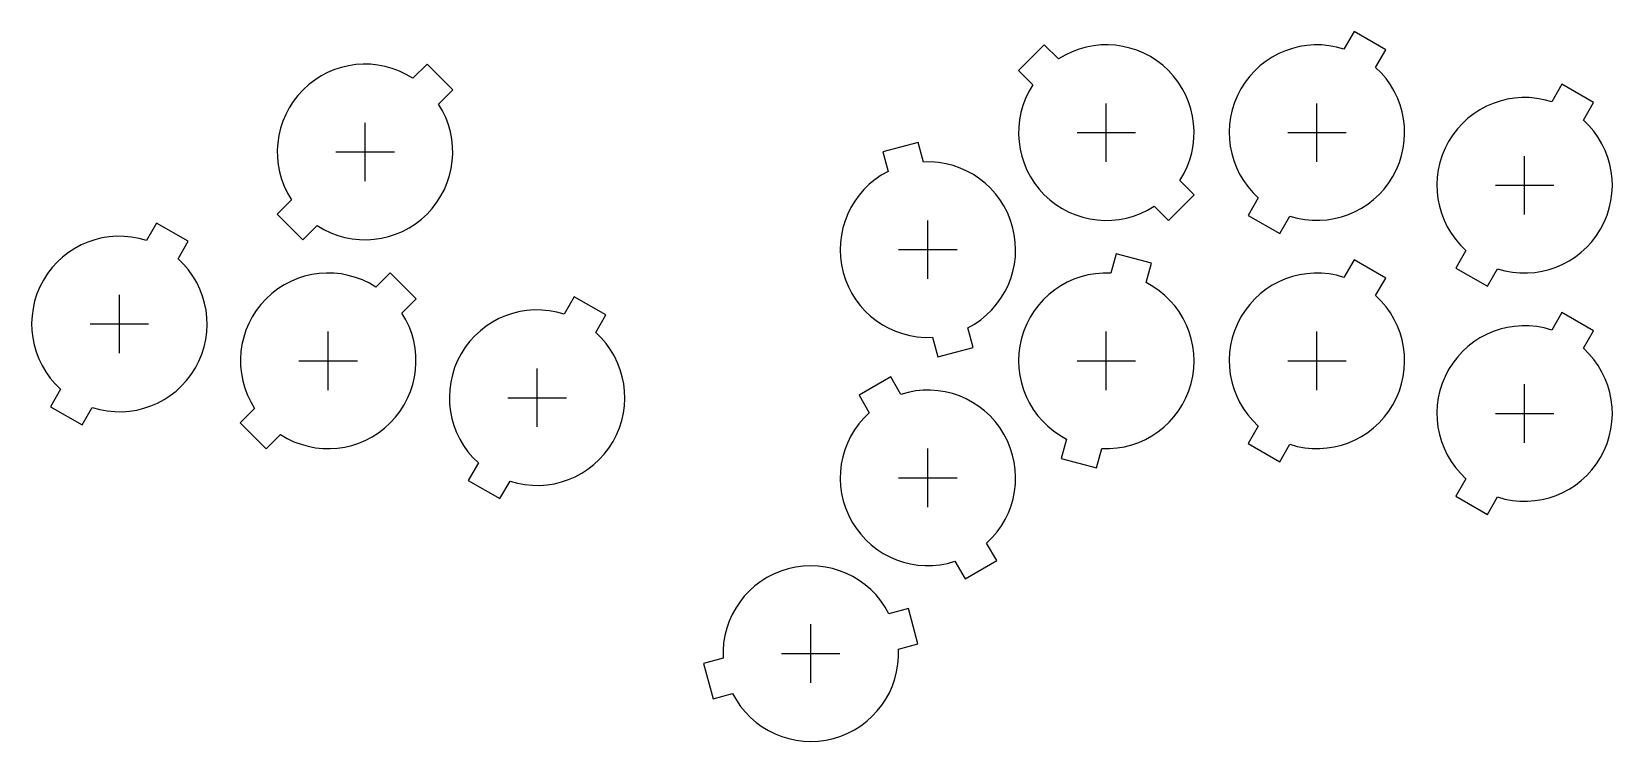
# Model space of a CAD drawing. Header units: millimetres. Extents: x -41 to 176, y -52 to 45.
import ezdxf

# ---------------------------------------------------------------- set-up
doc = ezdxf.new("R2010")
doc.units = ezdxf.units.MM
doc.layers.add('BUTTONS', color=1, linetype='Continuous')
doc.layers.add('REFERENCE', color=8, linetype='Continuous')

msp = doc.modelspace()

# ---------------------------------------------------------------- linework, layer by layer
at = {"layer": 'BUTTONS'}
for points in [[(138.9, 42.61, 0.809427), (127.17, 22.29), (125.78, 19.89), (130.12, 17.39), (131.5, 19.79, 0.809427), (143.23, 40.11), (144.62, 42.51), (140.28, 45.01)], [(96.33, 37.73, 0.809427), (112.93, 21.13), (114.89, 19.18), (118.42, 22.71), (116.47, 24.67, 0.809427), (99.87, 41.27), (97.91, 43.22), (94.38, 39.69)], [(11.57, 38.63, 0.809427), (-5.03, 22.03), (-6.99, 20.07), (-3.45, 16.54), (-1.5, 18.49, 0.809427), (15.1, 35.09), (17.06, 37.04), (13.52, 40.58)], [(167.3, 35.41, 0.809427), (155.57, 15.09), (154.18, 12.69), (158.52, 10.19), (159.9, 12.59, 0.809427), (171.63, 32.91), (173.02, 35.31), (168.68, 37.81)], [(76.55, 25.89, 0.809427), (82.62, 3.22), (83.34, 0.55), (88.17, 1.84), (87.45, 4.51, 0.809427), (81.38, 27.18), (80.66, 29.85), (75.83, 28.56)], [(-24.86, 16.45, 0.809427), (-36.59, -3.88), (-37.97, -6.27), (-33.64, -8.77), (-32.26, -6.38, 0.809427), (-20.53, 13.95), (-19.14, 16.34), (-23.47, 18.84)], [(107.02, 11.98, 0.809427), (100.95, -10.69), (100.23, -13.36), (105.06, -14.65), (105.78, -11.98, 0.809427), (111.85, 10.69), (112.57, 13.36), (107.74, 14.65)], [(138.9, 11.41, 0.809427), (127.17, -8.91), (125.78, -11.31), (130.12, -13.81), (131.5, -11.41, 0.809427), (143.23, 8.91), (144.62, 11.31), (140.28, 13.81)], [(6.53, 10.07, 0.809427), (-10.07, -6.53), (-12.02, -8.49), (-8.49, -12.02), (-6.53, -10.07, 0.809427), (10.07, 6.53), (12.02, 8.49), (8.49, 12.02)], [(32.26, 6.38, 0.809427), (20.53, -13.95), (19.14, -16.34), (23.47, -18.84), (24.86, -16.45, 0.809427), (36.59, 3.88), (37.97, 6.27), (33.64, 8.77)], [(167.3, 4.21, 0.809427), (155.57, -16.11), (154.18, -18.51), (158.52, -21.01), (159.9, -18.61, 0.809427), (171.63, 1.71), (173.02, 4.11), (168.68, 6.61)], [(73.97, -7.09, 0.809427), (85.7, -27.41), (87.08, -29.81), (91.42, -27.31), (90.03, -24.91, 0.809427), (78.3, -4.59), (76.92, -2.19), (72.58, -4.69)], [(76.67, -34.57, 0.809427), (54, -40.65), (51.33, -41.36), (52.62, -46.19), (55.29, -45.48, 0.809427), (77.97, -39.4), (80.64, -38.69), (79.34, -33.86)]]:
    msp.add_lwpolyline(points, format="xyb", close=True, dxfattribs=at)
at = {"layer": 'REFERENCE'}
for p, q in [((106.4, 27.2), (106.4, 35.2)), ((135.2, 27.2), (135.2, 35.2)), ((5.04, 24.56), (5.04, 32.56)), ((102.4, 31.2), (110.4, 31.2)), ((131.2, 31.2), (139.2, 31.2)), ((1.04, 28.56), (9.04, 28.56)), ((163.6, 20), (163.6, 28)), ((159.6, 24), (167.6, 24)), ((82, 11.2), (82, 19.2)), ((78, 15.2), (86, 15.2)), ((-28.56, 1.04), (-28.56, 9.04)), ((-32.56, 5.04), (-24.56, 5.04)), ((0, -4), (0, 4)), ((106.4, -4), (106.4, 4)), ((135.2, -4), (135.2, 4)), ((-4, 0), (4, 0)), ((102.4, 0), (110.4, 0)), ((131.2, 0), (139.2, 0)), ((28.56, -9.04), (28.56, -1.04)), ((163.6, -11.2), (163.6, -3.2)), ((24.56, -5.04), (32.56, -5.04)), ((159.6, -7.2), (167.6, -7.2)), ((82, -20), (82, -12)), ((78, -16), (86, -16)), ((65.98, -44.02), (65.98, -36.02)), ((61.98, -40.02), (69.98, -40.02))]:
    msp.add_line(p, q, dxfattribs=at)

doc.saveas('drawing.dxf')
